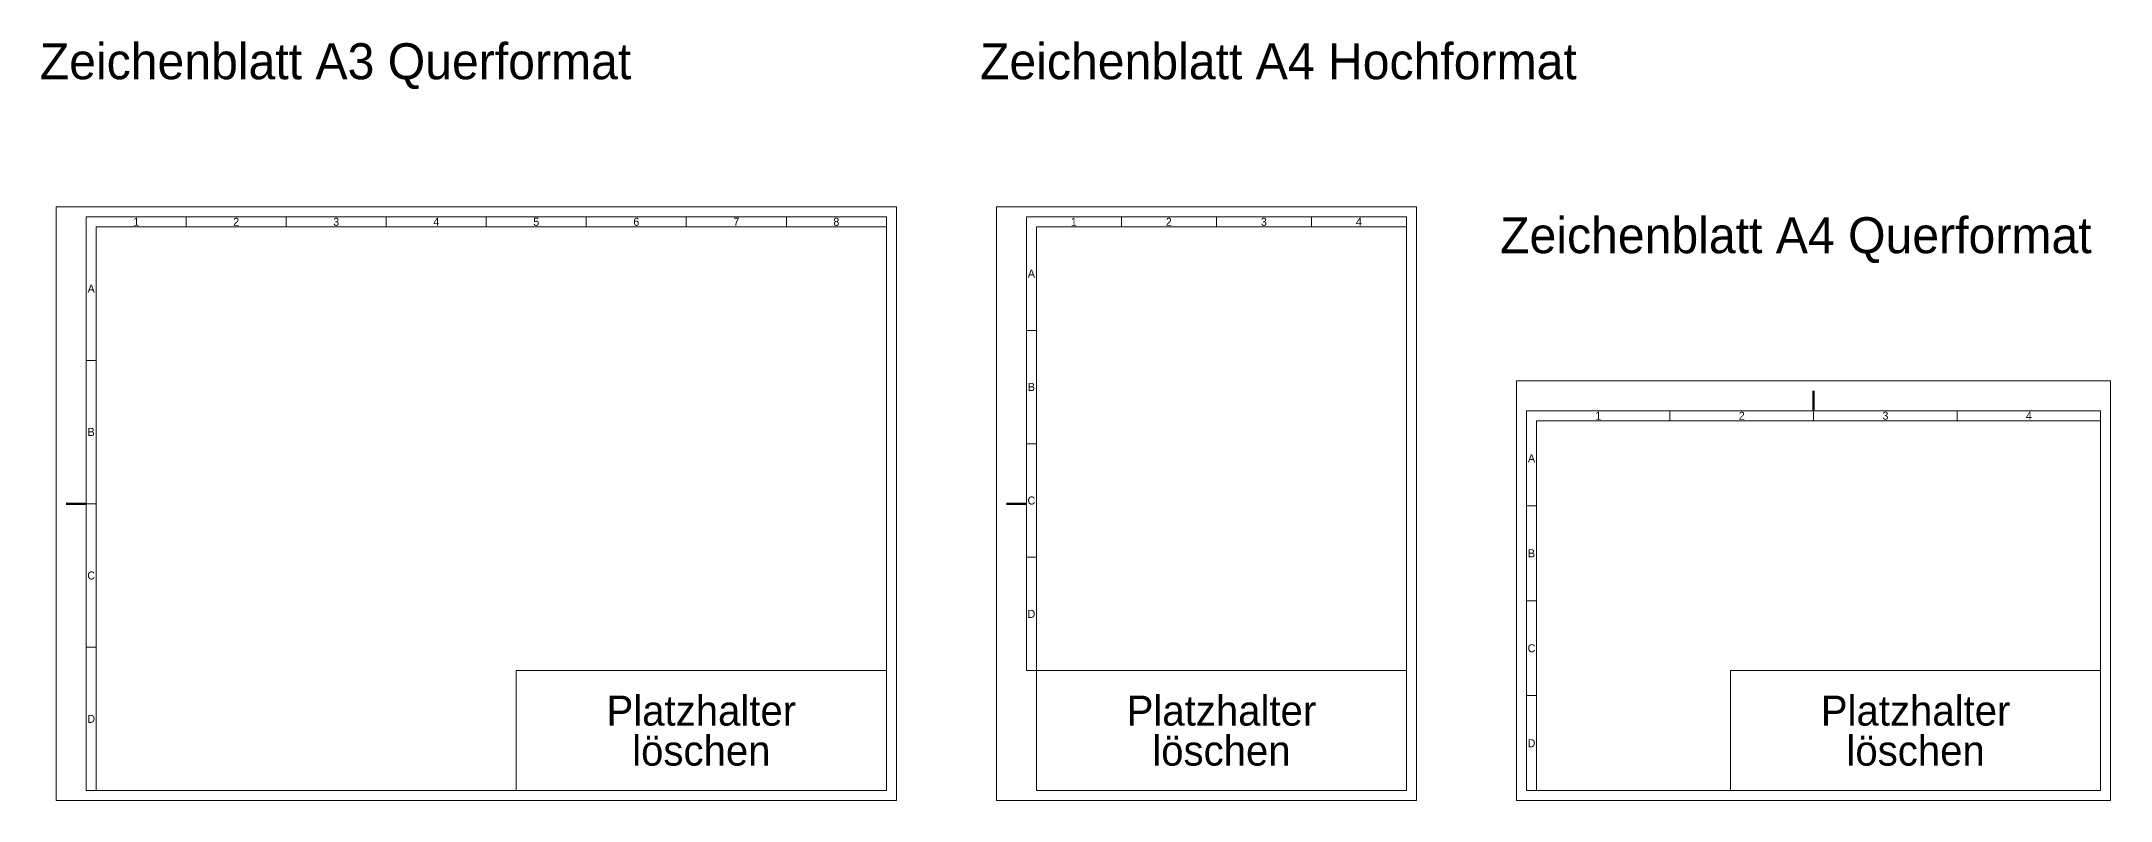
# Model space of a CAD drawing. Header units: millimetres. Extents: x -2160 to 2026, y -3062 to 969.
# Drawn here: x 984 to 2018, y -2462 to -2082 of the extents above; entities that cross this region are included whole.
import ezdxf
from ezdxf.enums import TextEntityAlignment as Align

# ---------------------------------------------------------------- set-up
doc = ezdxf.new("R2010")
doc.units = ezdxf.units.MM
for name, color, linetype, lineweight, true_color in [('Blattformate', 2, 'Continuous', 5, 0xffff00), ('Hilfe', 6, 'Continuous', 5, 0xff00ff), ('Legende', 7, 'Continuous', 5, 0x000000), ('Lochung', 94, 'Continuous', 50, 0x008000), ('Platzhalter PK', 1, 'Continuous', 5, 0xff0000), ('Zeichnungsrahmen_1', 7, 'Continuous', 5, 0x000000)]:
    doc.layers.add(name, color=color, linetype=linetype, lineweight=lineweight, true_color=true_color)
doc.styles.add('textstyle227', font='')
doc.styles.add('textstyle234', font='')
doc.styles.add('textstyle235', font='')
doc.styles.add('textstyle273', font='')
doc.styles.add('textstyle274', font='')
doc.styles.add('textstyle275', font='')
doc.styles.add('textstyle276', font='')
doc.styles.add('textstyle277', font='')
doc.styles.add('textstyle278', font='')
doc.styles.add('textstyle279', font='')
doc.styles.add('textstyle280', font='')
doc.styles.add('textstyle281', font='')
doc.styles.add('textstyle282', font='')
doc.styles.add('textstyle283', font='')
doc.styles.add('textstyle284', font='')
doc.styles.add('textstyle285', font='')
doc.styles.add('textstyle286', font='')
doc.styles.add('textstyle287', font='')
doc.styles.add('textstyle288', font='')
doc.styles.add('textstyle289', font='')
doc.styles.add('textstyle290', font='')
doc.styles.add('textstyle291', font='')
doc.styles.add('textstyle292', font='')
doc.styles.add('textstyle293', font='')
doc.styles.add('textstyle294', font='')
doc.styles.add('textstyle295', font='')
doc.styles.add('textstyle296', font='')
doc.styles.add('textstyle297', font='')
doc.styles.add('textstyle298', font='')
doc.styles.add('textstyle299', font='')
doc.styles.add('textstyle300', font='')
doc.styles.add('textstyle371', font='')
doc.styles.add('textstyle376', font='')
doc.styles.add('textstyle377', font='')
doc.styles.add('textstyle378', font='')
doc.styles.add('textstyle380', font='')
doc.styles.add('textstyle381', font='')
doc.styles.get('textstyle227').set_extended_font_data('TGL 31034-1')
doc.styles.get('textstyle234').set_extended_font_data('TGL 31034-1')
doc.styles.get('textstyle235').set_extended_font_data('TGL 31034-1')
doc.styles.get('textstyle273').set_extended_font_data('TGL 31034-1')
doc.styles.get('textstyle274').set_extended_font_data('TGL 31034-1')
doc.styles.get('textstyle275').set_extended_font_data('TGL 31034-1')
doc.styles.get('textstyle276').set_extended_font_data('TGL 31034-1')
doc.styles.get('textstyle277').set_extended_font_data('TGL 31034-1')
doc.styles.get('textstyle278').set_extended_font_data('TGL 31034-1')
doc.styles.get('textstyle279').set_extended_font_data('TGL 31034-1')
doc.styles.get('textstyle280').set_extended_font_data('TGL 31034-1')
doc.styles.get('textstyle281').set_extended_font_data('TGL 31034-1')
doc.styles.get('textstyle282').set_extended_font_data('TGL 31034-1')
doc.styles.get('textstyle283').set_extended_font_data('TGL 31034-1')
doc.styles.get('textstyle284').set_extended_font_data('TGL 31034-1')
doc.styles.get('textstyle285').set_extended_font_data('TGL 31034-1')
doc.styles.get('textstyle286').set_extended_font_data('TGL 31034-1')
doc.styles.get('textstyle287').set_extended_font_data('TGL 31034-1')
doc.styles.get('textstyle288').set_extended_font_data('TGL 31034-1')
doc.styles.get('textstyle289').set_extended_font_data('TGL 31034-1')
doc.styles.get('textstyle290').set_extended_font_data('TGL 31034-1')
doc.styles.get('textstyle291').set_extended_font_data('TGL 31034-1')
doc.styles.get('textstyle292').set_extended_font_data('TGL 31034-1')
doc.styles.get('textstyle293').set_extended_font_data('TGL 31034-1')
doc.styles.get('textstyle294').set_extended_font_data('TGL 31034-1')
doc.styles.get('textstyle295').set_extended_font_data('TGL 31034-1')
doc.styles.get('textstyle296').set_extended_font_data('TGL 31034-1')
doc.styles.get('textstyle297').set_extended_font_data('TGL 31034-1')
doc.styles.get('textstyle298').set_extended_font_data('TGL 31034-1')
doc.styles.get('textstyle299').set_extended_font_data('TGL 31034-1')
doc.styles.get('textstyle300').set_extended_font_data('TGL 31034-1')
doc.styles.get('textstyle371').set_extended_font_data('TGL 31034-1')
doc.styles.get('textstyle376').set_extended_font_data('TGL 31034-1')
doc.styles.get('textstyle377').set_extended_font_data('TGL 31034-1')
doc.styles.get('textstyle378').set_extended_font_data('TGL 31034-1')
doc.styles.get('textstyle380').set_extended_font_data('TGL 31034-1')
doc.styles.get('textstyle381').set_extended_font_data('TGL 31034-1')

msp = doc.modelspace()

# ---------------------------------------------------------------- linework, layer by layer
at = {"layer": 'Blattformate'}
for p, q in [((991.3, -2461.6), (991.3, -2164.6)), ((991.3, -2164.6), (1411.3, -2164.6)), ((1411.3, -2461.6), (1411.3, -2164.6)), ((1461.3, -2461.6), (1461.3, -2164.6)), ((1461.3, -2164.6), (1671.3, -2164.6)), ((1671.3, -2461.6), (1671.3, -2164.6)), ((2018.3, -2251.6), (1721.3, -2251.6)), ((1721.3, -2251.6), (1721.3, -2461.6)), ((2018.3, -2461.6), (2018.3, -2251.6)), ((991.3, -2461.6), (1411.3, -2461.6)), ((1461.3, -2461.6), (1671.3, -2461.6)), ((1721.3, -2461.6), (2018.3, -2461.6))]:
    msp.add_line(p, q, dxfattribs=at)
at = {"layer": 'Lochung'}
for p, q in [((1869.8, -2266.6), (1869.8, -2256.6)), ((996.3, -2313.1), (1006.3, -2313.1)), ((1466.3, -2313.1), (1476.3, -2313.1))]:
    msp.add_line(p, q, dxfattribs=at)
at = {"layer": 'Platzhalter PK'}
for p, q in [((1406.3, -2396.6), (1221.3, -2396.6)), ((1221.3, -2396.6), (1221.3, -2456.6)), ((1406.3, -2456.6), (1406.3, -2396.6)), ((1666.3, -2396.6), (1481.3, -2396.6)), ((1481.3, -2396.6), (1481.3, -2456.6)), ((1666.3, -2456.6), (1666.3, -2396.6)), ((2013.3, -2396.6), (1828.3, -2396.6)), ((1828.3, -2396.6), (1828.3, -2456.6)), ((2013.3, -2456.6), (2013.3, -2396.6)), ((1221.3, -2456.6), (1406.3, -2456.6)), ((1481.3, -2456.6), (1666.3, -2456.6)), ((1828.3, -2456.6), (2013.3, -2456.6))]:
    msp.add_line(p, q, dxfattribs=at)
at = {"layer": 'Zeichnungsrahmen_1'}
for p, q in [((1406.3, -2169.6), (1006.3, -2169.6)), ((1006.3, -2169.6), (1006.3, -2456.6)), ((1056.3, -2169.6), (1056.3, -2174.6)), ((1106.3, -2169.6), (1106.3, -2174.6)), ((1156.3, -2169.6), (1156.3, -2174.6)), ((1206.3, -2169.6), (1206.3, -2174.6)), ((1256.3, -2169.6), (1256.3, -2174.6)), ((1306.3, -2169.6), (1306.3, -2174.6)), ((1356.3, -2169.6), (1356.3, -2174.6)), ((1406.3, -2396.6), (1406.3, -2169.6)), ((1666.3, -2169.6), (1476.3, -2169.6)), ((1476.3, -2169.6), (1476.3, -2396.6)), ((1523.8, -2169.6), (1523.8, -2174.6)), ((1571.3, -2169.6), (1571.3, -2174.6)), ((1618.8, -2169.6), (1618.8, -2174.6)), ((1666.3, -2169.6), (1666.3, -2396.6)), ((1011.3, -2456.6), (1011.3, -2174.6)), ((1011.3, -2174.6), (1406.3, -2174.6)), ((1481.3, -2396.6), (1481.3, -2174.6)), ((1481.3, -2174.6), (1666.3, -2174.6)), ((1476.3, -2226.4), (1481.3, -2226.4)), ((1006.3, -2241.4), (1011.3, -2241.4)), ((1726.3, -2456.6), (1726.3, -2266.6)), ((1726.3, -2266.6), (2013.3, -2266.6)), ((2013.3, -2271.6), (1731.3, -2271.6)), ((1731.3, -2271.6), (1731.3, -2456.6)), ((1798, -2266.6), (1798, -2271.6)), ((1869.8, -2266.6), (1869.8, -2271.6)), ((1941.5, -2266.6), (1941.5, -2271.6)), ((2013.3, -2266.6), (2013.3, -2396.6)), ((1476.3, -2283.1), (1481.3, -2283.1)), ((1006.3, -2313.1), (1011.3, -2313.1)), ((1726.3, -2314.1), (1731.3, -2314.1)), ((1476.3, -2339.9), (1481.3, -2339.9)), ((1726.3, -2361.6), (1731.3, -2361.6)), ((1006.3, -2384.9), (1011.3, -2384.9)), ((1481.3, -2396.6), (1476.3, -2396.6)), ((1726.3, -2409.1), (1731.3, -2409.1)), ((1006.3, -2456.6), (1221.3, -2456.6)), ((1726.3, -2456.6), (1828.3, -2456.6))]:
    msp.add_line(p, q, dxfattribs=at)

# ---------------------------------------------------------------- texts
at = {"layer": 'Hilfe'}
for s, style, p in [('Platzhalter', 'textstyle377', (1313.8, -2416.6)), ('Platzhalter', 'textstyle376', (1573.8, -2416.6)), ('Platzhalter', 'textstyle371', (1920.8, -2416.6)), ('löschen', 'textstyle378', (1313.8, -2436.6)), ('löschen', 'textstyle381', (1573.8, -2436.6)), ('löschen', 'textstyle380', (1920.8, -2436.6))]:
    msp.add_text(s, height=15, dxfattribs=dict(at, style=style)).set_placement(p, align=Align.MIDDLE_CENTER)
at = {"layer": 'Legende'}
for s, style, p in [('Zeichenblatt A3 Querformat', 'textstyle227', (983.1, -2082.8)), ('Zeichenblatt A4 Hochformat', 'textstyle235', (1453.1, -2082.8)), ('Zeichenblatt A4 Querformat', 'textstyle234', (1713.1, -2169.8))]:
    msp.add_text(s, height=18, dxfattribs=dict(at, style=style)).set_placement(p, align=Align.TOP_LEFT)
at = {"layer": 'Zeichnungsrahmen_1'}
for s, style, p in [('1', 'textstyle287', (1031.3, -2172.1)), ('2', 'textstyle286', (1081.3, -2172.1)), ('3', 'textstyle289', (1131.3, -2172.1)), ('4', 'textstyle288', (1181.3, -2172.1)), ('5', 'textstyle283', (1231.3, -2172.1)), ('6', 'textstyle282', (1281.3, -2172.1)), ('7', 'textstyle285', (1331.3, -2172.1)), ('8', 'textstyle284', (1381.3, -2172.1)), ('1', 'textstyle278', (1500, -2172.1)), ('2', 'textstyle277', (1547.5, -2172.1)), ('3', 'textstyle274', (1595, -2172.1)), ('4', 'textstyle273', (1642.5, -2172.1)), ('A', 'textstyle276', (1478.8, -2198)), ('A', 'textstyle291', (1008.8, -2205.5)), ('B', 'textstyle275', (1478.8, -2254.7)), ('B', 'textstyle290', (1008.8, -2277.2)), ('1', 'textstyle281', (1762.2, -2269.1)), ('2', 'textstyle298', (1833.9, -2269.1)), ('3', 'textstyle297', (1905.7, -2269.1)), ('4', 'textstyle300', (1977.4, -2269.1)), ('A', 'textstyle299', (1728.8, -2290.4)), ('C', 'textstyle280', (1478.8, -2311.5)), ('B', 'textstyle295', (1728.8, -2337.9)), ('C', 'textstyle293', (1008.8, -2349)), ('D', 'textstyle279', (1478.8, -2368.2)), ('C', 'textstyle294', (1728.8, -2385.4)), ('D', 'textstyle292', (1008.8, -2420.7)), ('D', 'textstyle296', (1728.8, -2432.9))]:
    msp.add_text(s, height=4, dxfattribs=dict(at, style=style)).set_placement(p, align=Align.MIDDLE_CENTER)

doc.saveas('drawing.dxf')
